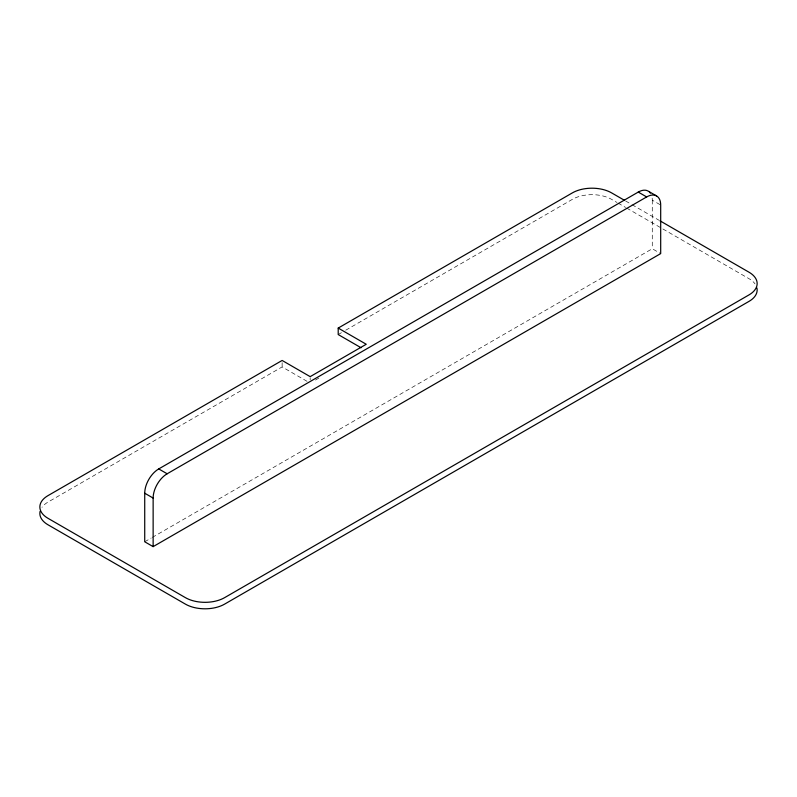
<?xml version="1.0" encoding="UTF-8"?>
<svg xmlns="http://www.w3.org/2000/svg" width="797" height="797" viewBox="0 0 797 797"><rect width="100%" height="100%" fill="white"/><g stroke="black" fill="none" stroke-linecap="round" stroke-linejoin="round"><path stroke-width="0.6" stroke-dasharray="3.98 2.99" d="M307.054 381.325L282.128 366.929L47.979 502.11A27.756 16.03 0 0 0 41.962 507.31M338.207 334.551L341.435 332.688M345.729 330.207L572.356 199.37A27.756 16.03 0 0 1 611.618 199.37L616.988 202.468M315.463 380.069L319.697 377.619M144.725 541.781L151.191 538.045M152.267 537.427L652.275 248.744L660.693 253.605M652.155 198.134A19.825 11.447 -60 0 1 652.275 200.177L660.693 205.028M625.575 200.944L630.935 204.052M632.011 204.67L658.85 220.161M618.054 203.086L625.575 207.429M626.641 208.047L749.021 278.701A27.756 16.03 0 0 1 755.038 283.891M652.275 200.177L652.275 248.744M310.172 377.728L310.172 379.88M282.128 362.615L282.128 366.929"/><path stroke-width="1.2" d="M361.061 347.741L338.207 334.551L338.207 328.075L572.356 192.894A27.756 16.03 0 0 1 611.618 192.894L624.499 200.326M638.258 192.077L646.666 196.939A19.825 11.447 -60 0 1 660.693 205.028L660.693 253.605L153.134 546.632L144.725 541.781L144.725 493.213A19.825 11.447 -60 0 1 158.742 468.925L638.258 192.077A19.825 11.447 -60 0 1 648.17 191.101L656.579 195.952M153.134 546.632L153.134 498.065A19.825 11.447 -60 0 1 167.161 473.777L646.666 196.939M659.926 220.779L749.021 272.225A27.756 16.03 0 0 1 749.021 294.89L224.644 597.63A27.756 16.03 0 0 1 185.382 597.63L47.979 518.299A27.756 16.03 0 0 1 47.979 495.634L282.128 360.453L310.172 376.642L366.251 344.264L338.207 328.075M158.742 468.925L167.161 473.777M144.725 493.213L153.134 498.065M756.911 287.936A27.756 16.03 0 0 1 749.021 301.366L224.644 604.106A27.756 16.03 0 0 1 185.382 604.106L47.979 524.775A27.756 16.03 0 0 1 40.089 511.355M649.376 191.997A19.825 11.447 -60 0 1 650.402 193.163"/></g></svg>
